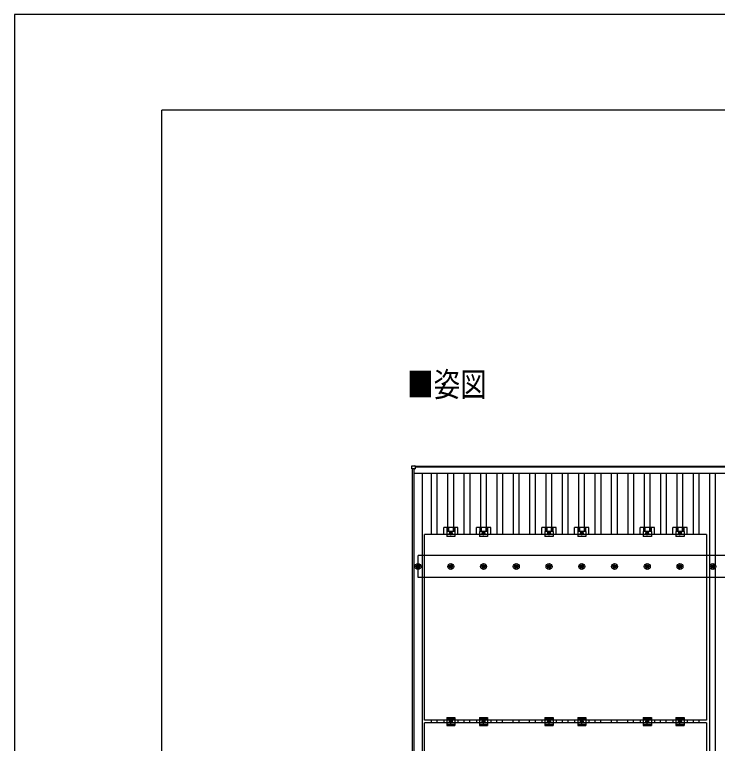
# Model space of a CAD drawing. Units: millimetres, scale not verified. Extents: x -12615 to 12615, y -8910 to 8910.
# Drawn here: x -12615 to -8321, y 4455 to 8910 of the extents above; entities that cross this region are included whole.
import ezdxf
from ezdxf.enums import TextEntityAlignment as Align

# ---------------------------------------------------------------- set-up
doc = ezdxf.new("R2010")
doc.units = ezdxf.units.MM
doc.header["$LTSCALE"] = 40
for name, color, linetype in [('0-2_USER1', 3, 'Continuous'), ('0-4_YKK_13', 4, 'Continuous'), ('0-5_YKK_A1', 4, 'Continuous'), ('0-7_YKK_ZWAK', 7, 'Continuous')]:
    doc.layers.add(name, color=color, linetype=linetype)
doc.styles.add('ＭＳ ゴシック', font='')
doc.styles.get('ＭＳ ゴシック').set_extended_font_data('MS Gothic')

msp = doc.modelspace()

# ---------------------------------------------------------------- linework, layer by layer
at = {"layer": '0-4_YKK_13'}
for p, q in [((-10188.3, 6133.57), (-10188.3, 6151.57)), ((-10187.3, 6152.57), (-10169.3, 6152.57)), ((-10168.3, 6151.57), (-10168.3, 6133.57)), ((-10169.3, 6132.57), (-10187.3, 6132.57)), ((-9993.65, 5731.59), (-9993.65, 5775.09)), ((-9975.01, 5750.89), (-9975, 5719.59)), ((-9925, 5750.89), (-9975.01, 5750.89)), ((-9973.52, 5775.09), (-9973.52, 5750.89)), ((-9972.12, 5775.09), (-9972.12, 5750.89)), ((-9963.92, 5775.09), (-9963.92, 5750.89)), ((-9950, 5727.59), (-9950, 5752.6)), ((-9936.08, 5775.09), (-9936.08, 5750.89)), ((-9927.88, 5775.09), (-9927.88, 5750.89)), ((-9926.48, 5775.09), (-9926.48, 5750.89)), ((-9793.65, 5731.59), (-9793.65, 5775.09)), ((-9775.01, 5750.89), (-9775, 5719.59)), ((-9725, 5750.89), (-9775.01, 5750.89)), ((-9773.52, 5775.09), (-9773.52, 5750.89)), ((-9772.12, 5775.09), (-9772.12, 5750.89)), ((-9763.92, 5775.09), (-9763.92, 5750.89)), ((-9750, 5727.59), (-9750, 5752.6)), ((-9736.08, 5775.09), (-9736.08, 5750.89)), ((-9727.88, 5775.09), (-9727.88, 5750.89)), ((-9726.48, 5775.09), (-9726.48, 5750.89)), ((-9393.65, 5731.59), (-9393.65, 5775.09)), ((-9375.01, 5750.89), (-9375, 5719.59)), ((-9325, 5750.89), (-9375.01, 5750.89)), ((-9373.52, 5775.09), (-9373.52, 5750.89)), ((-9372.12, 5775.09), (-9372.12, 5750.89)), ((-9363.92, 5775.09), (-9363.92, 5750.89)), ((-9350, 5727.59), (-9350, 5752.6)), ((-9336.08, 5775.09), (-9336.08, 5750.89)), ((-9327.88, 5775.09), (-9327.88, 5750.89)), ((-9326.48, 5775.09), (-9326.48, 5750.89)), ((-9193.65, 5731.59), (-9193.65, 5775.09)), ((-9175.01, 5750.89), (-9175, 5719.59)), ((-9125, 5750.89), (-9175.01, 5750.89)), ((-9173.52, 5775.09), (-9173.52, 5750.89)), ((-9172.12, 5775.09), (-9172.12, 5750.89)), ((-9163.92, 5775.09), (-9163.92, 5750.89)), ((-9150, 5727.59), (-9150, 5752.6)), ((-9136.08, 5775.09), (-9136.08, 5750.89)), ((-9127.88, 5775.09), (-9127.88, 5750.89)), ((-9126.48, 5775.09), (-9126.48, 5750.89)), ((-8793.65, 5731.59), (-8793.65, 5775.09)), ((-8775.01, 5750.89), (-8775, 5719.59)), ((-8725, 5750.89), (-8775.01, 5750.89)), ((-8773.52, 5775.09), (-8773.52, 5750.89)), ((-8772.12, 5775.09), (-8772.12, 5750.89)), ((-8763.92, 5775.09), (-8763.92, 5750.89)), ((-8750, 5727.59), (-8750, 5752.6)), ((-8736.08, 5775.09), (-8736.08, 5750.89)), ((-8727.88, 5775.09), (-8727.88, 5750.89)), ((-8726.48, 5775.09), (-8726.48, 5750.89)), ((-8593.65, 5731.59), (-8593.65, 5775.09)), ((-8575.01, 5750.89), (-8575, 5719.59)), ((-8525, 5750.89), (-8575.01, 5750.89)), ((-8573.52, 5775.09), (-8573.52, 5750.89)), ((-8572.12, 5775.09), (-8572.12, 5750.89)), ((-8563.92, 5775.09), (-8563.92, 5750.89)), ((-8550, 5727.59), (-8550, 5752.6)), ((-8536.08, 5775.09), (-8536.08, 5750.89)), ((-8527.88, 5775.09), (-8527.88, 5750.89)), ((-8526.48, 5775.09), (-8526.48, 5750.89)), ((-10111, 4597.59), (-10111, 5731.59)), ((-8389, 5731.59), (-10111, 5731.59)), ((-9961.5, 5740.09), (-9938.5, 5740.09)), ((-9761.5, 5740.09), (-9738.5, 5740.09)), ((-9361.5, 5740.09), (-9338.5, 5740.09)), ((-9161.5, 5740.09), (-9138.5, 5740.09)), ((-8761.5, 5740.09), (-8738.5, 5740.09)), ((-8561.5, 5740.09), (-8538.5, 5740.09)), ((-10160, 5537.84), (-10155.58, 5537.84)), ((-10160, 5534.34), (-10155.58, 5534.34)), ((-10151.75, 5546.09), (-10151.75, 5541.68)), ((-10151.75, 5530.51), (-10151.75, 5526.1)), ((-10148.25, 5546.09), (-10148.25, 5541.68)), ((-10148.25, 5530.51), (-10148.25, 5526.1)), ((-10144.42, 5537.84), (-10140, 5537.84)), ((-10144.42, 5534.34), (-10140, 5534.34)), ((-9960, 5537.84), (-9955.58, 5537.84)), ((-9960, 5534.34), (-9955.58, 5534.34)), ((-9951.75, 5546.09), (-9951.75, 5541.68)), ((-9951.75, 5530.51), (-9951.75, 5526.1)), ((-9948.25, 5546.09), (-9948.25, 5541.68)), ((-9948.25, 5530.51), (-9948.25, 5526.1)), ((-9944.42, 5537.84), (-9940, 5537.84)), ((-9944.42, 5534.34), (-9940, 5534.34)), ((-9760, 5537.84), (-9755.58, 5537.84)), ((-9760, 5534.34), (-9755.58, 5534.34)), ((-9751.75, 5546.09), (-9751.75, 5541.68)), ((-9751.75, 5530.51), (-9751.75, 5526.1)), ((-9748.25, 5546.09), (-9748.25, 5541.68)), ((-9748.25, 5530.51), (-9748.25, 5526.1)), ((-9744.42, 5537.84), (-9740, 5537.84)), ((-9744.42, 5534.34), (-9740, 5534.34)), ((-9560, 5537.84), (-9555.58, 5537.84)), ((-9560, 5534.34), (-9555.58, 5534.34)), ((-9551.75, 5546.09), (-9551.75, 5541.68)), ((-9551.75, 5530.51), (-9551.75, 5526.1)), ((-9548.25, 5546.09), (-9548.25, 5541.68)), ((-9548.25, 5530.51), (-9548.25, 5526.1)), ((-9544.42, 5537.84), (-9540, 5537.84)), ((-9544.42, 5534.34), (-9540, 5534.34)), ((-9360, 5537.84), (-9355.58, 5537.84)), ((-9360, 5534.34), (-9355.58, 5534.34)), ((-9351.75, 5546.09), (-9351.75, 5541.68)), ((-9351.75, 5530.51), (-9351.75, 5526.1)), ((-9348.25, 5546.09), (-9348.25, 5541.68)), ((-9348.25, 5530.51), (-9348.25, 5526.1)), ((-9344.42, 5537.84), (-9340, 5537.84)), ((-9344.42, 5534.34), (-9340, 5534.34)), ((-9160, 5537.84), (-9155.58, 5537.84)), ((-9160, 5534.34), (-9155.58, 5534.34)), ((-9151.75, 5546.09), (-9151.75, 5541.68)), ((-9151.75, 5530.51), (-9151.75, 5526.1)), ((-9148.25, 5546.09), (-9148.25, 5541.68)), ((-9148.25, 5530.51), (-9148.25, 5526.1)), ((-9144.42, 5537.84), (-9140, 5537.84)), ((-9144.42, 5534.34), (-9140, 5534.34)), ((-8960, 5537.84), (-8955.58, 5537.84)), ((-8960, 5534.34), (-8955.58, 5534.34)), ((-8951.75, 5546.09), (-8951.75, 5541.68)), ((-8951.75, 5530.51), (-8951.75, 5526.1)), ((-8948.25, 5546.09), (-8948.25, 5541.68)), ((-8948.25, 5530.51), (-8948.25, 5526.1)), ((-8944.42, 5537.84), (-8940, 5537.84)), ((-8944.42, 5534.34), (-8940, 5534.34)), ((-8760, 5537.84), (-8755.58, 5537.84)), ((-8760, 5534.34), (-8755.58, 5534.34)), ((-8751.75, 5546.09), (-8751.75, 5541.68)), ((-8751.75, 5530.51), (-8751.75, 5526.1)), ((-8748.25, 5546.09), (-8748.25, 5541.68)), ((-8748.25, 5530.51), (-8748.25, 5526.1)), ((-8744.42, 5537.84), (-8740, 5537.84)), ((-8744.42, 5534.34), (-8740, 5534.34)), ((-8560, 5537.84), (-8555.58, 5537.84)), ((-8560, 5534.34), (-8555.58, 5534.34)), ((-8551.75, 5546.09), (-8551.75, 5541.68)), ((-8551.75, 5530.51), (-8551.75, 5526.1)), ((-8548.25, 5546.09), (-8548.25, 5541.68)), ((-8548.25, 5530.51), (-8548.25, 5526.1)), ((-8544.42, 5537.84), (-8540, 5537.84)), ((-8544.42, 5534.34), (-8540, 5534.34)), ((-8360, 5537.84), (-8355.58, 5537.84)), ((-8360, 5534.34), (-8355.58, 5534.34)), ((-8351.75, 5546.09), (-8351.75, 5541.68)), ((-8351.75, 5530.51), (-8351.75, 5526.1)), ((-8348.25, 5546.09), (-8348.25, 5541.68)), ((-8348.25, 5530.51), (-8348.25, 5526.1)), ((-8344.42, 5537.84), (-8340, 5537.84)), ((-8344.42, 5534.34), (-8340, 5534.34)), ((-9993.65, 4597.59), (-9993.65, 4580.59)), ((-9975, 4614.09), (-9975, 4564.09)), ((-9975, 4614.09), (-9925, 4614.09)), ((-9975, 4606.09), (-9925, 4606.09)), ((-9938.5, 4589.09), (-9961.5, 4589.09)), ((-9950, 4576.59), (-9950, 4601.6)), ((-9925, 4614.09), (-9925, 4564.09)), ((-9906.35, 4597.59), (-9906.35, 4580.59)), ((-9793.65, 4597.59), (-9793.65, 4580.59)), ((-9775, 4614.09), (-9775, 4564.09)), ((-9775, 4614.09), (-9725, 4614.09)), ((-9775, 4606.09), (-9725, 4606.09)), ((-9738.5, 4589.09), (-9761.5, 4589.09)), ((-9750, 4576.59), (-9750, 4601.6)), ((-9725, 4614.09), (-9725, 4564.09)), ((-9706.35, 4597.59), (-9706.35, 4580.59)), ((-9393.65, 4597.59), (-9393.65, 4580.59)), ((-9375, 4614.09), (-9375, 4564.09)), ((-9375, 4614.09), (-9325, 4614.09)), ((-9375, 4606.09), (-9325, 4606.09)), ((-9338.5, 4589.09), (-9361.5, 4589.09)), ((-9350, 4576.59), (-9350, 4601.6)), ((-9325, 4614.09), (-9325, 4564.09)), ((-9306.35, 4597.59), (-9306.35, 4580.59)), ((-9193.65, 4597.59), (-9193.65, 4580.59)), ((-9175, 4614.09), (-9175, 4564.09)), ((-9175, 4614.09), (-9125, 4614.09)), ((-9175, 4606.09), (-9125, 4606.09)), ((-9138.5, 4589.09), (-9161.5, 4589.09)), ((-9150, 4576.59), (-9150, 4601.6)), ((-9125, 4614.09), (-9125, 4564.09)), ((-9106.35, 4597.59), (-9106.35, 4580.59)), ((-8793.65, 4597.59), (-8793.65, 4580.59)), ((-8775, 4614.09), (-8775, 4564.09)), ((-8775, 4614.09), (-8725, 4614.09)), ((-8775, 4606.09), (-8725, 4606.09)), ((-8738.5, 4589.09), (-8761.5, 4589.09)), ((-8750, 4576.59), (-8750, 4601.6)), ((-8725, 4614.09), (-8725, 4564.09)), ((-8706.35, 4597.59), (-8706.35, 4580.59)), ((-8593.65, 4597.59), (-8593.65, 4580.59)), ((-8575, 4614.09), (-8575, 4564.09)), ((-8575, 4614.09), (-8525, 4614.09)), ((-8575, 4606.09), (-8525, 4606.09)), ((-8538.5, 4589.09), (-8561.5, 4589.09)), ((-8550, 4576.59), (-8550, 4601.6)), ((-8525, 4614.09), (-8525, 4564.09)), ((-8506.35, 4597.59), (-8506.35, 4580.59)), ((-10111, 3446.59), (-10111, 4580.59)), ((-8389, 4580.59), (-10111, 4580.59)), ((-9975, 4572.09), (-9925, 4572.09)), ((-9975, 4564.09), (-9925, 4564.09)), ((-9775, 4572.09), (-9725, 4572.09)), ((-9775, 4564.09), (-9725, 4564.09)), ((-9375, 4572.09), (-9325, 4572.09)), ((-9375, 4564.09), (-9325, 4564.09)), ((-9175, 4572.09), (-9125, 4572.09)), ((-9175, 4564.09), (-9125, 4564.09)), ((-8775, 4572.09), (-8725, 4572.09)), ((-8775, 4564.09), (-8725, 4564.09)), ((-8575, 4572.09), (-8525, 4572.09)), ((-8575, 4564.09), (-8525, 4564.09))]:
    msp.add_line(p, q, dxfattribs=at)
for points in [[(-9906.35, 5731.59), (-9906.35, 5775.09), (-9993.65, 5775.09)], [(-9925, 5750.89), (-9925, 5719.59), (-9975, 5719.59)], [(-9706.35, 5731.59), (-9706.35, 5775.09), (-9793.65, 5775.09)], [(-9725, 5750.89), (-9725, 5719.59), (-9775, 5719.59)], [(-9306.35, 5731.59), (-9306.35, 5775.09), (-9393.65, 5775.09)], [(-9325, 5750.89), (-9325, 5719.59), (-9375, 5719.59)], [(-9106.35, 5731.59), (-9106.35, 5775.09), (-9193.65, 5775.09)], [(-9125, 5750.89), (-9125, 5719.59), (-9175, 5719.59)], [(-8706.35, 5731.59), (-8706.35, 5775.09), (-8793.65, 5775.09)], [(-8725, 5750.89), (-8725, 5719.59), (-8775, 5719.59)], [(-8506.35, 5731.59), (-8506.35, 5775.09), (-8593.65, 5775.09)], [(-8525, 5750.89), (-8525, 5719.59), (-8575, 5719.59)], [(-8389, 5731.59), (-8389, 4597.59), (-10111, 4597.59)], [(-8389, 4580.59), (-8389, 3446.59), (-10111, 3446.59)]]:
    msp.add_lwpolyline(points, dxfattribs=at)
for points in [[(-9950, 5732.59), (-9943.5, 5736.34), (-9943.5, 5743.85), (-9950, 5747.6), (-9956.5, 5743.85), (-9956.5, 5736.34)], [(-9750, 5732.59), (-9743.5, 5736.34), (-9743.5, 5743.85), (-9750, 5747.6), (-9756.5, 5743.85), (-9756.5, 5736.34)], [(-9350, 5732.59), (-9343.5, 5736.34), (-9343.5, 5743.85), (-9350, 5747.6), (-9356.5, 5743.85), (-9356.5, 5736.34)], [(-9150, 5732.59), (-9143.5, 5736.34), (-9143.5, 5743.85), (-9150, 5747.6), (-9156.5, 5743.85), (-9156.5, 5736.34)], [(-8750, 5732.59), (-8743.5, 5736.34), (-8743.5, 5743.85), (-8750, 5747.6), (-8756.5, 5743.85), (-8756.5, 5736.34)], [(-8550, 5732.59), (-8543.5, 5736.34), (-8543.5, 5743.85), (-8550, 5747.6), (-8556.5, 5743.85), (-8556.5, 5736.34)], [(-9950, 4581.59), (-9956.5, 4585.34), (-9956.5, 4592.85), (-9950, 4596.6), (-9943.5, 4592.85), (-9943.5, 4585.34)], [(-9750, 4581.59), (-9756.5, 4585.34), (-9756.5, 4592.85), (-9750, 4596.6), (-9743.5, 4592.85), (-9743.5, 4585.34)], [(-9350, 4581.59), (-9356.5, 4585.34), (-9356.5, 4592.85), (-9350, 4596.6), (-9343.5, 4592.85), (-9343.5, 4585.34)], [(-9150, 4581.59), (-9156.5, 4585.34), (-9156.5, 4592.85), (-9150, 4596.6), (-9143.5, 4592.85), (-9143.5, 4585.34)], [(-8750, 4581.59), (-8756.5, 4585.34), (-8756.5, 4592.85), (-8750, 4596.6), (-8743.5, 4592.85), (-8743.5, 4585.34)], [(-8550, 4581.59), (-8556.5, 4585.34), (-8556.5, 4592.85), (-8550, 4596.6), (-8543.5, 4592.85), (-8543.5, 4585.34)]]:
    msp.add_lwpolyline(points, close=True, dxfattribs=at)
for centre, radius in [((-9950, 5740.09), 8.5), ((-9750, 5740.09), 8.5), ((-9350, 5740.09), 8.5), ((-9150, 5740.09), 8.5), ((-8750, 5740.09), 8.5), ((-8550, 5740.09), 8.5), ((-9950, 5740.09), 6.5), ((-9950, 5740.09), 4), ((-9750, 5740.09), 6.5), ((-9750, 5740.09), 4), ((-9350, 5740.09), 6.5), ((-9350, 5740.09), 4), ((-9150, 5740.09), 6.5), ((-9150, 5740.09), 4), ((-8750, 5740.09), 6.5), ((-8750, 5740.09), 4), ((-8550, 5740.09), 6.5), ((-8550, 5740.09), 4), ((-10150, 5536.09), 18.25), ((-10150, 5536.09), 10.15), ((-10150, 5536.09), 5.85), ((-10150, 5536.09), 5.25), ((-9950, 5536.09), 18.25), ((-9950, 5536.09), 10.15), ((-9950, 5536.09), 5.85), ((-9950, 5536.09), 5.25), ((-9750, 5536.09), 18.25), ((-9750, 5536.09), 10.15), ((-9750, 5536.09), 5.85), ((-9750, 5536.09), 5.25), ((-9550, 5536.09), 18.25), ((-9550, 5536.09), 10.15), ((-9550, 5536.09), 5.85), ((-9550, 5536.09), 5.25), ((-9350, 5536.09), 18.25), ((-9350, 5536.09), 10.15), ((-9350, 5536.09), 5.85), ((-9350, 5536.09), 5.25), ((-9150, 5536.09), 18.25), ((-9150, 5536.09), 10.15), ((-9150, 5536.09), 5.85), ((-9150, 5536.09), 5.25), ((-8950, 5536.09), 18.25), ((-8950, 5536.09), 10.15), ((-8950, 5536.09), 5.85), ((-8950, 5536.09), 5.25), ((-8750, 5536.09), 18.25), ((-8750, 5536.09), 10.15), ((-8750, 5536.09), 5.85), ((-8750, 5536.09), 5.25), ((-8550, 5536.09), 18.25), ((-8550, 5536.09), 10.15), ((-8550, 5536.09), 5.85), ((-8550, 5536.09), 5.25), ((-8350, 5536.09), 18.25), ((-8350, 5536.09), 10.15), ((-8350, 5536.09), 5.85), ((-8350, 5536.09), 5.25), ((-9950, 4589.09), 8.5), ((-9950, 4589.09), 6.5), ((-9950, 4589.09), 4), ((-9750, 4589.09), 8.5), ((-9750, 4589.09), 6.5), ((-9750, 4589.09), 4), ((-9350, 4589.09), 8.5), ((-9350, 4589.09), 6.5), ((-9350, 4589.09), 4), ((-9150, 4589.09), 8.5), ((-9150, 4589.09), 6.5), ((-9150, 4589.09), 4), ((-8750, 4589.09), 8.5), ((-8750, 4589.09), 6.5), ((-8750, 4589.09), 4), ((-8550, 4589.09), 8.5), ((-8550, 4589.09), 6.5), ((-8550, 4589.09), 4)]:
    msp.add_circle(centre, radius, dxfattribs=at)
for centre, start, end in [((-10187.3, 6151.57), 90, 180), ((-10169.3, 6151.57), 0, 90), ((-10187.3, 6133.57), 180, 270), ((-10169.3, 6133.57), 270, 0)]:
    msp.add_arc(centre, 1, start, end, dxfattribs=at)
at = {"layer": '0-5_YKK_A1'}
for p, q in [((-10168.3, 6149.27), (-4731.7, 6149.27)), ((-10185, 734.15), (-10185, 6132.57)), ((-10173, 734.15), (-10173, 6132.57)), ((-10173, 6106.48), (-4727, 6106.48)), ((-4731.7, 6144.49), (-10168.3, 6144.49)), ((-10123.5, 765.47), (-10123.5, 6106.48)), ((-10067.5, 5731.59), (-10067.5, 6106.48)), ((-10032.5, 5731.59), (-10032.5, 6106.48)), ((-9967.5, 5775.09), (-9967.5, 6106.48)), ((-9932.5, 5775.09), (-9932.5, 6106.48)), ((-9867.5, 5731.59), (-9867.5, 6106.48)), ((-9832.5, 5731.59), (-9832.5, 6106.48)), ((-9767.5, 5775.09), (-9767.5, 6106.48)), ((-9732.5, 5775.09), (-9732.5, 6106.48)), ((-9667.5, 5731.59), (-9667.5, 6106.48)), ((-9632.5, 5731.59), (-9632.5, 6106.48)), ((-9567.5, 5731.59), (-9567.5, 6106.48)), ((-9532.5, 5731.59), (-9532.5, 6106.48)), ((-9467.5, 5731.59), (-9467.5, 6106.48)), ((-9432.5, 5731.59), (-9432.5, 6106.48)), ((-9367.5, 5775.09), (-9367.5, 6106.48)), ((-9332.5, 5775.09), (-9332.5, 6106.48)), ((-9267.5, 5731.59), (-9267.5, 6106.48)), ((-9232.5, 5731.59), (-9232.5, 6106.48)), ((-9167.5, 5775.09), (-9167.5, 6106.48)), ((-9132.5, 5775.09), (-9132.5, 6106.48)), ((-9067.5, 5731.59), (-9067.5, 6106.48)), ((-9032.5, 5731.59), (-9032.5, 6106.48)), ((-8967.5, 5731.59), (-8967.5, 6106.48)), ((-8932.5, 5731.59), (-8932.5, 6106.48)), ((-8867.5, 5731.59), (-8867.5, 6106.48)), ((-8832.5, 5731.59), (-8832.5, 6106.48)), ((-8767.5, 5775.09), (-8767.5, 6106.48)), ((-8732.5, 5775.09), (-8732.5, 6106.48)), ((-8667.5, 5731.59), (-8667.5, 6106.48)), ((-8632.5, 5731.59), (-8632.5, 6106.48)), ((-8567.5, 5775.09), (-8567.5, 6106.48)), ((-8532.5, 5775.09), (-8532.5, 6106.48)), ((-8467.5, 5731.59), (-8467.5, 6106.48)), ((-8432.5, 5731.59), (-8432.5, 6106.48)), ((-8367.5, 5541.27), (-8367.5, 6106.48)), ((-8332.5, 5541.27), (-8332.5, 6106.48)), ((-4750, 5603.09), (-10150, 5603.09)), ((-10150, 5469.09), (-10150, 5603.09)), ((-8367.5, 4141.27), (-8367.5, 5530.92)), ((-8332.5, 4141.27), (-8332.5, 5530.92)), ((-4750, 5469.09), (-10150, 5469.09)), ((-10068.44, 4580.59), (-10068.44, 4597.59)), ((-10033.44, 4580.59), (-10033.44, 4597.59)), ((-9868.44, 4580.59), (-9868.44, 4597.59)), ((-9833.44, 4580.59), (-9833.44, 4597.59)), ((-9668.44, 4580.59), (-9668.44, 4597.59)), ((-9633.44, 4580.59), (-9633.44, 4597.59)), ((-9568.44, 4580.59), (-9568.44, 4597.59)), ((-9533.44, 4580.59), (-9533.44, 4597.59)), ((-9468.44, 4580.59), (-9468.44, 4597.59)), ((-9433.44, 4580.59), (-9433.44, 4597.59)), ((-9268.44, 4580.59), (-9268.44, 4597.59)), ((-9233.44, 4580.59), (-9233.44, 4597.59)), ((-9068.44, 4580.59), (-9068.44, 4597.59)), ((-9033.44, 4580.59), (-9033.44, 4597.59)), ((-8968.44, 4580.59), (-8968.44, 4597.59)), ((-8933.44, 4580.59), (-8933.44, 4597.59)), ((-8868.44, 4580.59), (-8868.44, 4597.59)), ((-8833.44, 4580.59), (-8833.44, 4597.59)), ((-8668.44, 4580.59), (-8668.44, 4597.59)), ((-8633.44, 4580.59), (-8633.44, 4597.59)), ((-8468.44, 4580.59), (-8468.44, 4597.59)), ((-8433.44, 4580.59), (-8433.44, 4597.59))]:
    msp.add_line(p, q, dxfattribs=at)
at = {"layer": '0-7_YKK_ZWAK'}
for p in [(11685.06, 8325), (-11714.94, -7575)]:
    msp.add_line(p, (-11714.94, 8325), dxfattribs=at)
msp.add_lwpolyline([(-12615, -8910), (12615, -8910), (12615, 8910), (-12615, 8910)], close=True, dxfattribs=at)

# ---------------------------------------------------------------- texts
at = {"layer": '0-2_USER1', "style": 'ＭＳ ゴシック', "width": 0.8}
msp.add_text('■姿図', height=148.5, dxfattribs=at).set_placement((-10216.8, 6530.53), align=Align.BOTTOM_LEFT)

doc.saveas('drawing.dxf')
